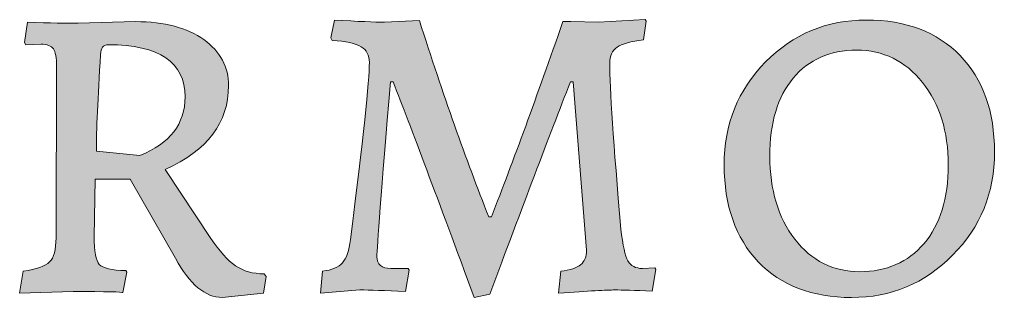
# Model space of a CAD drawing. Header units: inches. Extents: x 30.73 to 38.33, y -32.01 to -24.33.
# Drawn here: x 33.281 to 36.329, y -25.438 to -24.569 of the extents above; entities that cross this region are included whole.
import ezdxf

# ---------------------------------------------------------------- set-up
doc = ezdxf.new("R2010")
doc.units = ezdxf.units.IN
doc.header["$MEASUREMENT"] = 0
doc.layers.add('Layer 2', color=7, linetype='Continuous')

msp = doc.modelspace()

# ---------------------------------------------------------------- hatches: boundary and pattern name
at = {"layer": 'Layer 2', "true_color": 0xffffff}
h = msp.add_hatch(color=7, dxfattribs=at)
h.dxf.hatch_style = 2
edge = h.paths.add_edge_path()
edge.add_spline(control_points=[(33.8573, -24.6318), (33.9089, -24.6694), (33.9346, -24.7172), (33.9346, -24.7755), (33.9346, -24.8909), (33.8685, -24.9782), (33.7364, -25.0376), (33.7364, -25.0376), (33.8792, -25.2527), (33.8792, -25.2527), (33.9061, -25.293), (33.9318, -25.3216), (33.9565, -25.3384), (33.9811, -25.3552), (34.0108, -25.3636), (34.0455, -25.3636), (34.0455, -25.3636), (34.0522, -25.372), (34.0522, -25.372), (34.0522, -25.372), (34.0439, -25.4241), (34.0439, -25.4241), (34.0439, -25.4241), (33.9145, -25.4375), (33.9145, -25.4375), (33.8618, -25.4375), (33.8131, -25.3966), (33.7683, -25.3149), (33.7683, -25.3149), (33.6271, -25.0679), (33.6271, -25.0679), (33.6271, -25.0679), (33.5179, -25.0679), (33.5179, -25.0679), (33.5179, -25.0679), (33.5146, -25.2476), (33.5146, -25.2476), (33.5146, -25.2936), (33.5198, -25.3224), (33.5305, -25.3342), (33.5411, -25.3459), (33.5689, -25.3524), (33.6137, -25.3535), (33.6137, -25.3535), (33.617, -25.3585), (33.617, -25.3585), (33.617, -25.3585), (33.6036, -25.4224), (33.6036, -25.4224), (33.6036, -25.4201), (33.5521, -25.419), (33.449, -25.419), (33.449, -25.419), (33.281, -25.4241), (33.281, -25.4241), (33.281, -25.4241), (33.2927, -25.3552), (33.2927, -25.3552), (33.3342, -25.3496), (33.3616, -25.3401), (33.3751, -25.3266), (33.3885, -25.3132), (33.3953, -25.288), (33.3953, -25.251), (33.3953, -25.251), (33.3969, -24.715), (33.3969, -24.715), (33.3969, -24.6881), (33.3936, -24.6699), (33.3868, -24.6604), (33.3801, -24.6509), (33.3672, -24.6461), (33.3482, -24.6461), (33.3482, -24.6461), (33.3012, -24.6478), (33.3012, -24.6478), (33.3012, -24.6478), (33.2961, -24.641), (33.2961, -24.641), (33.2961, -24.641), (33.3062, -24.5772), (33.3062, -24.5772), (33.3768, -24.5795), (33.4294, -24.5806), (33.4641, -24.5806), (33.4641, -24.5806), (33.6439, -24.5755), (33.6439, -24.5755), (33.7347, -24.5755), (33.8058, -24.5943), (33.8573, -24.6318)], knot_values=[0, 0, 0, 0, 1, 1, 1, 2, 2, 2, 3, 3, 3, 4, 4, 4, 5, 5, 5, 6, 6, 6, 7, 7, 7, 8, 8, 8, 9, 9, 9, 10, 10, 10, 11, 11, 11, 12, 12, 12, 13, 13, 13, 14, 14, 14, 15, 15, 15, 16, 16, 16, 17, 17, 17, 18, 18, 18, 19, 19, 19, 20, 20, 20, 21, 21, 21, 22, 22, 22, 23, 23, 23, 24, 24, 24, 25, 25, 25, 26, 26, 26, 27, 27, 27, 28, 28, 28, 29, 29, 29, 30, 30, 30, 30], degree=3, periodic=1)
edge = h.paths.add_edge_path()
edge.add_spline(control_points=[(33.6574, -24.9939), (33.7515, -24.9559), (33.7985, -24.8948), (33.7985, -24.8108), (33.7985, -24.7021), (33.7184, -24.6478), (33.5582, -24.6478), (33.5425, -24.6478), (33.5347, -24.6579), (33.5347, -24.678), (33.5257, -24.8147), (33.5213, -24.9155), (33.5213, -24.9805), (33.5213, -24.9805), (33.6574, -24.9939), (33.6574, -24.9939)], knot_values=[0, 0, 0, 0, 1, 1, 1, 2, 2, 2, 3, 3, 3, 4, 4, 4, 5, 5, 5, 5], degree=3, periodic=1)
h = msp.add_hatch(color=7, dxfattribs=at)
h.dxf.hatch_style = 2
edge = h.paths.add_edge_path()
edge.add_spline(control_points=[(35.2587, -25.4174), (35.2038, -25.4151), (35.1649, -25.414), (35.1419, -25.414), (35.1189, -25.414), (35.0604, -25.4174), (34.9663, -25.4241), (34.9663, -25.4241), (34.973, -25.3552), (34.973, -25.3552), (35.0021, -25.3518), (35.0229, -25.3451), (35.0352, -25.335), (35.0475, -25.325), (35.0537, -25.3098), (35.0537, -25.2897), (35.0537, -25.2897), (35.0117, -24.7637), (35.0117, -24.7637), (35.0117, -24.7637), (35.0033, -24.7637), (35.0033, -24.7637), (34.9372, -24.9329), (34.8531, -25.1541), (34.7512, -25.4275), (34.7512, -25.4275), (34.7025, -25.4375), (34.7025, -25.4375), (34.5893, -25.1306), (34.5048, -24.906), (34.4488, -24.7637), (34.4488, -24.7637), (34.4404, -24.7637), (34.4404, -24.7637), (34.4124, -25.1032), (34.3984, -25.2852), (34.3984, -25.3098), (34.3984, -25.3345), (34.4129, -25.3468), (34.4421, -25.3468), (34.4421, -25.3468), (34.4958, -25.3468), (34.4958, -25.3468), (34.4958, -25.3468), (34.4992, -25.3518), (34.4992, -25.3518), (34.4992, -25.3518), (34.4874, -25.4191), (34.4874, -25.4191), (34.4236, -25.4157), (34.3759, -25.414), (34.3446, -25.414), (34.3446, -25.414), (34.2219, -25.4241), (34.2219, -25.4241), (34.2219, -25.4241), (34.2287, -25.3552), (34.2287, -25.3552), (34.2578, -25.3518), (34.2785, -25.3432), (34.2908, -25.3292), (34.3031, -25.3152), (34.3115, -25.2908), (34.316, -25.2561), (34.3552, -24.9424), (34.3748, -24.7581), (34.3748, -24.7032), (34.3748, -24.6808), (34.3662, -24.6643), (34.3488, -24.6537), (34.3314, -24.643), (34.3015, -24.6366), (34.2589, -24.6343), (34.2589, -24.6343), (34.2539, -24.6259), (34.2539, -24.6259), (34.2539, -24.6259), (34.2656, -24.5705), (34.2656, -24.5705), (34.3395, -24.575), (34.3916, -24.5772), (34.4219, -24.5772), (34.4219, -24.5772), (34.5311, -24.5722), (34.5311, -24.5722), (34.605, -24.8029), (34.6773, -25.0074), (34.7479, -25.1855), (34.7479, -25.1855), (34.7563, -25.1855), (34.7563, -25.1855), (34.8246, -25.0107), (34.8991, -24.8074), (34.9798, -24.5755), (34.9798, -24.5755), (35.005, -24.5755), (35.005, -24.5755), (35.005, -24.5755), (35.0907, -24.5772), (35.0907, -24.5772), (35.0907, -24.5772), (35.2368, -24.5688), (35.2368, -24.5688), (35.2368, -24.5688), (35.2402, -24.5738), (35.2402, -24.5738), (35.2402, -24.5738), (35.2318, -24.6327), (35.2318, -24.6327), (35.1926, -24.6372), (35.1651, -24.6447), (35.1495, -24.6554), (35.1338, -24.666), (35.126, -24.6825), (35.126, -24.7049), (35.126, -24.7822), (35.1377, -24.9553), (35.1612, -25.2241), (35.1668, -25.2745), (35.1741, -25.3076), (35.1831, -25.3233), (35.192, -25.339), (35.2072, -25.3468), (35.2284, -25.3468), (35.2284, -25.3468), (35.2671, -25.3451), (35.2671, -25.3451), (35.2671, -25.3451), (35.2704, -25.3502), (35.2704, -25.3502), (35.2704, -25.3502), (35.2587, -25.4174), (35.2587, -25.4174)], knot_values=[0, 0, 0, 0, 1, 1, 1, 2, 2, 2, 3, 3, 3, 4, 4, 4, 5, 5, 5, 6, 6, 6, 7, 7, 7, 8, 8, 8, 9, 9, 9, 10, 10, 10, 11, 11, 11, 12, 12, 12, 13, 13, 13, 14, 14, 14, 15, 15, 15, 16, 16, 16, 17, 17, 17, 18, 18, 18, 19, 19, 19, 20, 20, 20, 21, 21, 21, 22, 22, 22, 23, 23, 23, 24, 24, 24, 25, 25, 25, 26, 26, 26, 27, 27, 27, 28, 28, 28, 29, 29, 29, 30, 30, 30, 31, 31, 31, 32, 32, 32, 33, 33, 33, 34, 34, 34, 35, 35, 35, 36, 36, 36, 37, 37, 37, 38, 38, 38, 39, 39, 39, 40, 40, 40, 41, 41, 41, 42, 42, 42, 43, 43, 43, 44, 44, 44, 44], degree=3, periodic=1)
h = msp.add_hatch(color=7, dxfattribs=at)
h.dxf.hatch_style = 2
edge = h.paths.add_edge_path()
edge.add_spline(control_points=[(36.3291, -24.983), (36.3291, -25.1102), (36.2854, -25.2177), (36.198, -25.3056), (36.1106, -25.3936), (36.0053, -25.4375), (35.8821, -25.4375), (35.7588, -25.4375), (35.6617, -25.4003), (35.5905, -25.3258), (35.5194, -25.2513), (35.4839, -25.1505), (35.4839, -25.0233), (35.4839, -24.8962), (35.527, -24.7889), (35.6132, -24.7016), (35.6995, -24.6142), (35.8045, -24.5705), (35.9283, -24.5705), (36.052, -24.5705), (36.1498, -24.6075), (36.2215, -24.6814), (36.2932, -24.7553), (36.3291, -24.8559), (36.3291, -24.983)], knot_values=[0, 0, 0, 0, 1, 1, 1, 2, 2, 2, 3, 3, 3, 4, 4, 4, 5, 5, 5, 6, 6, 6, 7, 7, 7, 8, 8, 8, 8], degree=3, periodic=1)
edge = h.paths.add_edge_path()
edge.add_spline(control_points=[(35.6267, -24.9964), (35.6267, -25.1012), (35.6527, -25.1874), (35.7048, -25.2552), (35.7569, -25.323), (35.8247, -25.3569), (35.9081, -25.3569), (35.9916, -25.3569), (36.0585, -25.3275), (36.1089, -25.2686), (36.1593, -25.2098), (36.1845, -25.1281), (36.1845, -25.0233), (36.1845, -24.9186), (36.1577, -24.8326), (36.1039, -24.7654), (36.0501, -24.6982), (35.9815, -24.6646), (35.898, -24.6646), (35.8146, -24.6646), (35.7485, -24.6937), (35.6998, -24.752), (35.651, -24.8102), (35.6267, -24.8917), (35.6267, -24.9964)], knot_values=[0, 0, 0, 0, 1, 1, 1, 2, 2, 2, 3, 3, 3, 4, 4, 4, 5, 5, 5, 6, 6, 6, 7, 7, 7, 8, 8, 8, 8], degree=3, periodic=1)

# ---------------------------------------------------------------- linework, layer by layer
at = {"layer": 'Layer 2', "lineweight": 0}
for points, knots in [([(33.8573, -24.6318), (33.9089, -24.6694), (33.9346, -24.7172), (33.9346, -24.7755), (33.9346, -24.8909), (33.8685, -24.9782), (33.7364, -25.0376), (33.7364, -25.0376), (33.8792, -25.2527), (33.8792, -25.2527), (33.9061, -25.293), (33.9318, -25.3216), (33.9565, -25.3384), (33.9811, -25.3552), (34.0108, -25.3636), (34.0455, -25.3636), (34.0455, -25.3636), (34.0522, -25.372), (34.0522, -25.372), (34.0522, -25.372), (34.0439, -25.4241), (34.0439, -25.4241), (34.0439, -25.4241), (33.9145, -25.4375), (33.9145, -25.4375), (33.8618, -25.4375), (33.8131, -25.3966), (33.7683, -25.3149), (33.7683, -25.3149), (33.6271, -25.0679), (33.6271, -25.0679), (33.6271, -25.0679), (33.5179, -25.0679), (33.5179, -25.0679), (33.5179, -25.0679), (33.5146, -25.2476), (33.5146, -25.2476), (33.5146, -25.2936), (33.5198, -25.3224), (33.5305, -25.3342), (33.5411, -25.3459), (33.5689, -25.3524), (33.6137, -25.3535), (33.6137, -25.3535), (33.617, -25.3585), (33.617, -25.3585), (33.617, -25.3585), (33.6036, -25.4224), (33.6036, -25.4224), (33.6036, -25.4201), (33.5521, -25.419), (33.449, -25.419), (33.449, -25.419), (33.281, -25.4241), (33.281, -25.4241), (33.281, -25.4241), (33.2927, -25.3552), (33.2927, -25.3552), (33.3342, -25.3496), (33.3616, -25.3401), (33.3751, -25.3266), (33.3885, -25.3132), (33.3953, -25.288), (33.3953, -25.251), (33.3953, -25.251), (33.3969, -24.715), (33.3969, -24.715), (33.3969, -24.6881), (33.3936, -24.6699), (33.3868, -24.6604), (33.3801, -24.6509), (33.3672, -24.6461), (33.3482, -24.6461), (33.3482, -24.6461), (33.3012, -24.6478), (33.3012, -24.6478), (33.3012, -24.6478), (33.2961, -24.641), (33.2961, -24.641), (33.2961, -24.641), (33.3062, -24.5772), (33.3062, -24.5772), (33.3768, -24.5795), (33.4294, -24.5806), (33.4641, -24.5806), (33.4641, -24.5806), (33.6439, -24.5755), (33.6439, -24.5755), (33.7347, -24.5755), (33.8058, -24.5943), (33.8573, -24.6318)], [0, 0, 0, 0, 1, 1, 1, 2, 2, 2, 3, 3, 3, 4, 4, 4, 5, 5, 5, 6, 6, 6, 7, 7, 7, 8, 8, 8, 9, 9, 9, 10, 10, 10, 11, 11, 11, 12, 12, 12, 13, 13, 13, 14, 14, 14, 15, 15, 15, 16, 16, 16, 17, 17, 17, 18, 18, 18, 19, 19, 19, 20, 20, 20, 21, 21, 21, 22, 22, 22, 23, 23, 23, 24, 24, 24, 25, 25, 25, 26, 26, 26, 27, 27, 27, 28, 28, 28, 29, 29, 29, 30, 30, 30, 30]), ([(35.2587, -25.4174), (35.2038, -25.4151), (35.1649, -25.414), (35.1419, -25.414), (35.1189, -25.414), (35.0604, -25.4174), (34.9663, -25.4241), (34.9663, -25.4241), (34.973, -25.3552), (34.973, -25.3552), (35.0021, -25.3518), (35.0229, -25.3451), (35.0352, -25.335), (35.0475, -25.325), (35.0537, -25.3098), (35.0537, -25.2897), (35.0537, -25.2897), (35.0117, -24.7637), (35.0117, -24.7637), (35.0117, -24.7637), (35.0033, -24.7637), (35.0033, -24.7637), (34.9372, -24.9329), (34.8531, -25.1541), (34.7512, -25.4275), (34.7512, -25.4275), (34.7025, -25.4375), (34.7025, -25.4375), (34.5893, -25.1306), (34.5048, -24.906), (34.4488, -24.7637), (34.4488, -24.7637), (34.4404, -24.7637), (34.4404, -24.7637), (34.4124, -25.1032), (34.3984, -25.2852), (34.3984, -25.3098), (34.3984, -25.3345), (34.4129, -25.3468), (34.4421, -25.3468), (34.4421, -25.3468), (34.4958, -25.3468), (34.4958, -25.3468), (34.4958, -25.3468), (34.4992, -25.3518), (34.4992, -25.3518), (34.4992, -25.3518), (34.4874, -25.4191), (34.4874, -25.4191), (34.4236, -25.4157), (34.3759, -25.414), (34.3446, -25.414), (34.3446, -25.414), (34.2219, -25.4241), (34.2219, -25.4241), (34.2219, -25.4241), (34.2287, -25.3552), (34.2287, -25.3552), (34.2578, -25.3518), (34.2785, -25.3432), (34.2908, -25.3292), (34.3031, -25.3152), (34.3115, -25.2908), (34.316, -25.2561), (34.3552, -24.9424), (34.3748, -24.7581), (34.3748, -24.7032), (34.3748, -24.6808), (34.3662, -24.6643), (34.3488, -24.6537), (34.3314, -24.643), (34.3015, -24.6366), (34.2589, -24.6343), (34.2589, -24.6343), (34.2539, -24.6259), (34.2539, -24.6259), (34.2539, -24.6259), (34.2656, -24.5705), (34.2656, -24.5705), (34.3395, -24.575), (34.3916, -24.5772), (34.4219, -24.5772), (34.4219, -24.5772), (34.5311, -24.5722), (34.5311, -24.5722), (34.605, -24.8029), (34.6773, -25.0074), (34.7479, -25.1855), (34.7479, -25.1855), (34.7563, -25.1855), (34.7563, -25.1855), (34.8246, -25.0107), (34.8991, -24.8074), (34.9798, -24.5755), (34.9798, -24.5755), (35.005, -24.5755), (35.005, -24.5755), (35.005, -24.5755), (35.0907, -24.5772), (35.0907, -24.5772), (35.0907, -24.5772), (35.2368, -24.5688), (35.2368, -24.5688), (35.2368, -24.5688), (35.2402, -24.5738), (35.2402, -24.5738), (35.2402, -24.5738), (35.2318, -24.6327), (35.2318, -24.6327), (35.1926, -24.6372), (35.1651, -24.6447), (35.1495, -24.6554), (35.1338, -24.666), (35.126, -24.6825), (35.126, -24.7049), (35.126, -24.7822), (35.1377, -24.9553), (35.1612, -25.2241), (35.1668, -25.2745), (35.1741, -25.3076), (35.1831, -25.3233), (35.192, -25.339), (35.2072, -25.3468), (35.2284, -25.3468), (35.2284, -25.3468), (35.2671, -25.3451), (35.2671, -25.3451), (35.2671, -25.3451), (35.2704, -25.3502), (35.2704, -25.3502), (35.2704, -25.3502), (35.2587, -25.4174), (35.2587, -25.4174)], [0, 0, 0, 0, 1, 1, 1, 2, 2, 2, 3, 3, 3, 4, 4, 4, 5, 5, 5, 6, 6, 6, 7, 7, 7, 8, 8, 8, 9, 9, 9, 10, 10, 10, 11, 11, 11, 12, 12, 12, 13, 13, 13, 14, 14, 14, 15, 15, 15, 16, 16, 16, 17, 17, 17, 18, 18, 18, 19, 19, 19, 20, 20, 20, 21, 21, 21, 22, 22, 22, 23, 23, 23, 24, 24, 24, 25, 25, 25, 26, 26, 26, 27, 27, 27, 28, 28, 28, 29, 29, 29, 30, 30, 30, 31, 31, 31, 32, 32, 32, 33, 33, 33, 34, 34, 34, 35, 35, 35, 36, 36, 36, 37, 37, 37, 38, 38, 38, 39, 39, 39, 40, 40, 40, 41, 41, 41, 42, 42, 42, 43, 43, 43, 44, 44, 44, 44]), ([(36.3291, -24.983), (36.3291, -25.1102), (36.2854, -25.2177), (36.198, -25.3056), (36.1106, -25.3936), (36.0053, -25.4375), (35.8821, -25.4375), (35.7588, -25.4375), (35.6617, -25.4003), (35.5905, -25.3258), (35.5194, -25.2513), (35.4839, -25.1505), (35.4839, -25.0233), (35.4839, -24.8962), (35.527, -24.7889), (35.6132, -24.7016), (35.6995, -24.6142), (35.8045, -24.5705), (35.9283, -24.5705), (36.052, -24.5705), (36.1498, -24.6075), (36.2215, -24.6814), (36.2932, -24.7553), (36.3291, -24.8559), (36.3291, -24.983)], [0, 0, 0, 0, 1, 1, 1, 2, 2, 2, 3, 3, 3, 4, 4, 4, 5, 5, 5, 6, 6, 6, 7, 7, 7, 8, 8, 8, 8]), ([(33.6574, -24.9939), (33.7515, -24.9559), (33.7985, -24.8948), (33.7985, -24.8108), (33.7985, -24.7021), (33.7184, -24.6478), (33.5582, -24.6478), (33.5425, -24.6478), (33.5347, -24.6579), (33.5347, -24.678), (33.5257, -24.8147), (33.5213, -24.9155), (33.5213, -24.9805), (33.5213, -24.9805), (33.6574, -24.9939), (33.6574, -24.9939)], [0, 0, 0, 0, 1, 1, 1, 2, 2, 2, 3, 3, 3, 4, 4, 4, 5, 5, 5, 5]), ([(35.6267, -24.9964), (35.6267, -25.1012), (35.6527, -25.1874), (35.7048, -25.2552), (35.7569, -25.323), (35.8247, -25.3569), (35.9081, -25.3569), (35.9916, -25.3569), (36.0585, -25.3275), (36.1089, -25.2686), (36.1593, -25.2098), (36.1845, -25.1281), (36.1845, -25.0233), (36.1845, -24.9186), (36.1577, -24.8326), (36.1039, -24.7654), (36.0501, -24.6982), (35.9815, -24.6646), (35.898, -24.6646), (35.8146, -24.6646), (35.7485, -24.6937), (35.6998, -24.752), (35.651, -24.8102), (35.6267, -24.8917), (35.6267, -24.9964)], [0, 0, 0, 0, 1, 1, 1, 2, 2, 2, 3, 3, 3, 4, 4, 4, 5, 5, 5, 6, 6, 6, 7, 7, 7, 8, 8, 8, 8])]:
    msp.add_open_spline(points, degree=3, knots=knots, dxfattribs=at)

doc.saveas('drawing.dxf')
